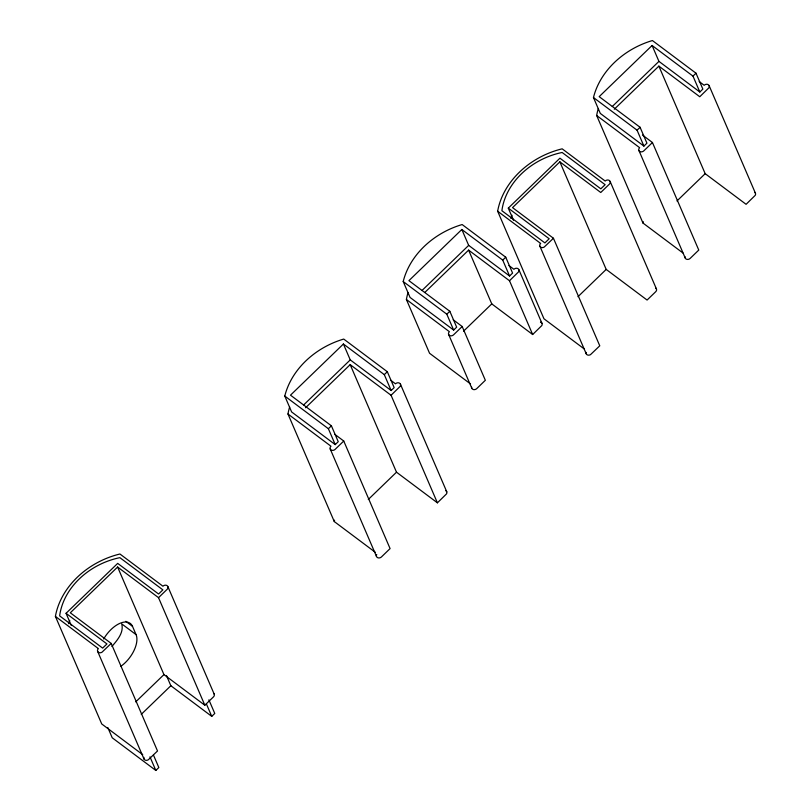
<?xml version="1.0" encoding="UTF-8"?>
<svg xmlns="http://www.w3.org/2000/svg" width="811" height="811" viewBox="0 0 811 811"><rect width="100%" height="100%" fill="white"/><g stroke="black" fill="none" stroke-linecap="round" stroke-linejoin="round"><path stroke-width="1.22" d="M111.928 646.479C117.149 640.295 124.144 632.58 121.701 623.862L136.066 634.618A23.154 12.246 -53.2 0 1 120.92 666.247M343.408 344.006L290.5 395.17L331.395 425.805L338.238 441.691L335.227 444.61L291.625 411.947L284.783 396.062A76.812 62.376 -23.3 0 1 343.722 339.069L387.313 371.722L394.156 387.617L391.145 390.527L350.251 359.891L343.408 344.006L384.302 374.641L391.145 390.527M461.834 229.483L408.926 280.647L449.821 311.282L456.664 327.168L453.653 330.077L410.052 297.424L403.209 281.539A76.812 62.376 -23.3 0 1 462.148 224.546L505.74 257.199L512.582 273.084L509.572 275.993L468.677 245.368L461.834 229.483L502.729 260.108L509.572 275.993M652.095 45.487L599.187 96.651L640.082 127.286L646.925 143.172L643.914 146.092L600.312 113.428L593.47 97.543A76.812 62.376 -23.3 0 1 652.409 40.55L696 73.203L702.843 89.088L699.832 92.008L658.938 61.372L652.095 45.487L692.989 76.122L699.832 92.008M66.056 613.309L117.686 563.381L158.581 594.007L162.869 589.861L119.876 557.654A68.236 55.412 -23.3 0 0 59.649 615.894L102.642 648.101L106.951 643.944L66.056 613.309L71.277 625.443M213.658 693.385A3.092 2.504 -23.3 0 1 213.445 696.913L204.838 705.225L158.52 597.666L117.615 567.031L70.304 612.792L111.198 643.427L157.516 750.986L148.291 759.795A3.092 2.504 -23.3 0 1 144.936 759.998A3.092 2.504 -23.3 0 1 143.942 757.373M303.618 404.993L350.251 359.891M422.044 290.46L468.677 245.368M612.305 106.474L658.938 61.372M508.294 208.133L559.925 158.196L600.819 188.831L605.118 184.685L562.124 152.478A68.236 55.412 -23.3 0 0 501.897 210.718L544.891 242.925L549.189 238.758L508.294 208.133L513.525 220.268M305.585 407.761L350.18 364.636L391.074 395.271L437.403 502.83L446.486 493.919A3.092 2.504 -23.3 0 0 445.594 490.584M424.923 292.355L468.606 250.112L509.501 280.748L532.665 334.527L541.758 325.616A3.092 2.504 -23.3 0 0 541.353 322.575M583.971 348.75L543.968 318.784L497.65 211.225A77.187 62.68 -23.3 0 1 562.175 148.829L605.168 181.025A3.092 2.504 -23.3 0 1 609.416 180.518A3.092 2.504 -23.3 0 1 609.365 184.168L600.758 192.491L559.864 161.855L512.542 207.616L553.447 238.252L599.765 345.81L590.53 354.62A3.092 2.504 -23.3 0 1 587.265 354.863A3.092 2.504 -23.3 0 1 586.13 352.38M614.282 109.242L658.867 66.117L699.761 96.752L708.855 87.841A3.092 2.504 -23.3 0 0 708.125 84.597A3.092 2.504 -23.3 0 0 704.171 85.287L699.173 81.546M335.227 444.61L328.384 428.725L331.395 425.805M384.302 374.641L387.313 371.722M453.653 330.077L446.81 314.192L449.821 311.282M502.729 260.108L505.74 257.199M643.914 146.092L637.071 130.196L640.082 127.286M692.989 76.122L696 73.203M111.198 643.427L101.963 652.237A3.092 2.504 -23.3 0 1 98.09 652.034A3.092 2.504 -23.3 0 1 98.395 648.607L55.401 616.401A77.187 62.68 -23.3 0 1 119.937 554.004L162.93 586.211A3.092 2.504 -23.3 0 1 167.178 585.694A3.092 2.504 -23.3 0 1 167.117 589.354L158.52 597.666M334.781 434.311L343.752 441.032L335.156 449.355A3.092 2.504 -23.3 0 1 330.908 449.862A3.092 2.504 -23.3 0 1 330.959 446.212L287.966 414.005A77.187 62.68 -23.3 0 1 289.628 407.031M391.074 395.271L400.168 386.36A3.092 2.504 -23.3 0 0 399.438 383.116A3.092 2.504 -23.3 0 0 395.484 383.806L390.486 380.065M453.207 319.777L462.189 326.509L453.582 334.821A3.092 2.504 -23.3 0 1 449.335 335.338A3.092 2.504 -23.3 0 1 449.385 331.689L406.392 299.482A77.187 62.68 -23.3 0 1 408.055 292.507M509.501 280.748L518.594 271.827A3.092 2.504 -23.3 0 0 517.874 268.583A3.092 2.504 -23.3 0 0 513.91 269.282L508.913 265.542M553.447 238.252L544.211 247.061A3.092 2.504 -23.3 0 1 540.339 246.858A3.092 2.504 -23.3 0 1 540.643 243.432L497.65 211.225M642.464 135.042L652.439 142.513L643.843 150.836A3.092 2.504 -23.3 0 1 639.595 151.343A3.092 2.504 -23.3 0 1 639.646 147.693L596.653 115.486A77.187 62.68 -23.3 0 1 598.315 108.512M463.557 331.172L491.77 303.892L468.606 250.112M135.731 701.88L163.944 674.6L117.615 567.031M141.256 714.359L170.857 685.731L166.458 675.522M368.295 499.475L396.498 472.195L350.18 364.636M577.979 296.694L606.192 269.414L559.864 161.855M676.982 200.956L705.185 173.676L658.867 66.117M107.833 727.579L112.232 737.797L155.824 770.45L158.834 767.541L153.461 755.061M170.857 685.731L211.752 716.366L214.763 713.457L208.893 699.842M705.185 173.676L746.09 204.311L755.173 195.4A3.092 2.504 -23.3 0 0 754.615 192.248M593.47 97.543L637.071 130.196M596.653 115.486L642.971 223.045L682.974 253.002M606.192 269.414L647.087 300.05L655.683 291.737A3.092 2.504 -23.3 0 0 655.744 288.077M491.77 303.892L532.665 334.527M403.209 281.539L446.81 314.192M470.552 383.968L429.556 353.261L406.392 299.482M396.498 472.195L437.403 502.83M284.783 396.062L328.384 428.725M287.966 414.005L334.284 521.564L375.28 552.271M125.796 621.317L132.497 626.345L136.066 634.618M163.944 674.6L204.838 705.225M142.726 754.666L101.73 723.959L55.401 616.401M709.118 85.662L755.436 193.221M652.439 142.513L698.768 250.072L690.161 258.395A3.092 2.504 -23.3 0 1 686.664 259.287A3.092 2.504 -23.3 0 1 685.102 256.773M638.875 150.4L685.194 257.959M610.136 181.461L656.464 289.02M539.923 246.26L586.241 353.829M518.858 269.647L542.012 323.427M462.189 326.509L485.343 380.288L476.746 388.601A3.092 2.504 -23.3 0 1 473.35 389.533A3.092 2.504 -23.3 0 1 471.657 387.192M448.615 334.396L471.779 388.175M400.431 384.181L446.749 491.74M343.752 441.032L390.081 548.591L381.474 556.914A3.092 2.504 -23.3 0 1 377.581 557.644A3.092 2.504 -23.3 0 1 376.72 554.491M330.189 448.919L376.507 556.478M167.887 586.637L214.216 694.196M206.379 703.887L211.752 716.366M149.964 756.835L155.824 770.45M97.675 651.446L144.003 759.005M68.671 623.679A68.236 55.412 -23.3 0 1 69.766 620.415M103.676 638.997A23.154 12.246 -53.2 0 1 132.497 626.345M334.284 521.564A77.187 62.68 -23.3 0 1 334.548 520.165M642.971 223.045A77.187 62.68 -23.3 0 1 643.235 221.646M510.92 218.504A68.236 55.412 -23.3 0 1 512.015 215.239M540.481 322.139A3.092 2.504 -23.3 0 1 541.028 322.362"/></g></svg>
